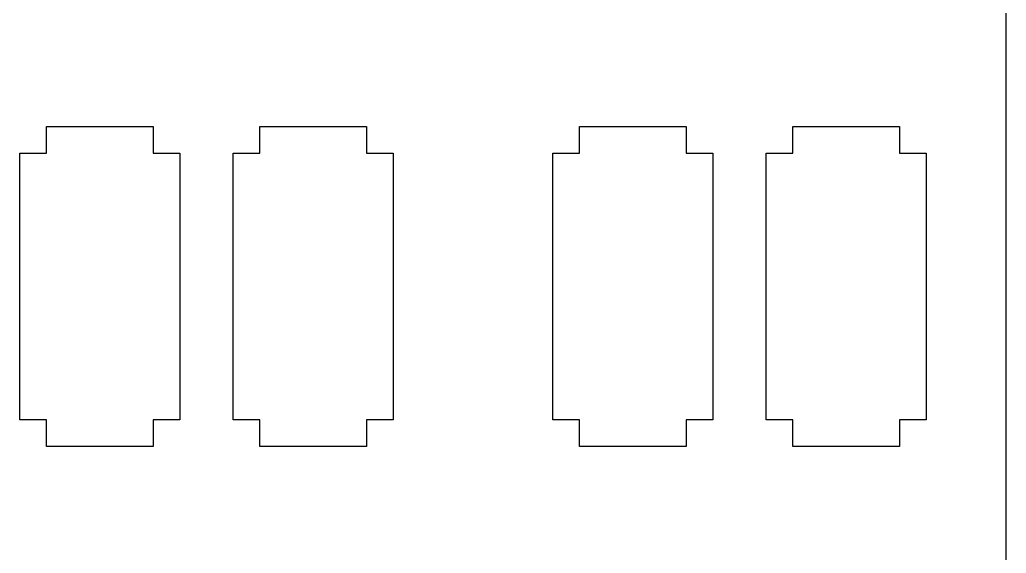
# Model space of a CAD drawing. Header units: millimetres. Extents: x 0 to 600, y 0 to 400.
# Drawn here: x 415 to 600, y 100 to 200 of the extents above; entities that cross this region are included whole.
import ezdxf

# ---------------------------------------------------------------- set-up
doc = ezdxf.new("R2010")
doc.units = ezdxf.units.MM
doc.layers.get('0').update_dxf_attribs({"lineweight": 25})

msp = doc.modelspace()

# ---------------------------------------------------------------- linework, layer by layer
msp.add_line((600, 0), (600, 400))
at = {"color": 1, "true_color": 0xff0000}
for p, q in [((420, 180), (440, 180)), ((420, 175), (420, 180)), ((440, 180), (440, 175)), ((460, 180), (480, 180)), ((460, 175), (460, 180)), ((480, 180), (480, 175)), ((520, 180), (540, 180)), ((520, 175), (520, 180)), ((540, 180), (540, 175)), ((560, 180), (580, 180)), ((560, 175), (560, 180)), ((580, 180), (580, 175)), ((415, 125), (415, 175)), ((415, 175), (420, 175)), ((440, 175), (445, 175)), ((445, 175), (445, 125)), ((455, 125), (455, 175)), ((455, 175), (460, 175)), ((480, 175), (485, 175)), ((485, 175), (485, 125)), ((515, 125), (515, 175)), ((515, 175), (520, 175)), ((540, 175), (545, 175)), ((545, 175), (545, 125)), ((555, 125), (555, 175)), ((555, 175), (560, 175)), ((580, 175), (585, 175)), ((585, 175), (585, 125)), ((420, 125), (415, 125)), ((420, 120), (420, 125)), ((445, 125), (440, 125)), ((440, 125), (440, 120)), ((460, 125), (455, 125)), ((460, 120), (460, 125)), ((485, 125), (480, 125)), ((480, 125), (480, 120)), ((520, 125), (515, 125)), ((520, 120), (520, 125)), ((545, 125), (540, 125)), ((540, 125), (540, 120)), ((560, 125), (555, 125)), ((560, 120), (560, 125)), ((585, 125), (580, 125)), ((580, 125), (580, 120)), ((440, 120), (420, 120)), ((480, 120), (460, 120)), ((540, 120), (520, 120)), ((580, 120), (560, 120))]:
    msp.add_line(p, q, dxfattribs=at)

doc.saveas('drawing.dxf')
